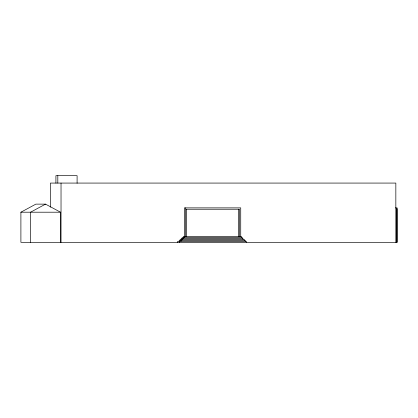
<?xml version="1.0" encoding="UTF-8"?>
<svg xmlns="http://www.w3.org/2000/svg" width="418" height="418" viewBox="0 0 418 418"><rect width="100%" height="100%" fill="white"/><g stroke="black" fill="none" stroke-linecap="round" stroke-linejoin="round"><path stroke-width="0.63" d="M395.355 207.882L397.1 207.882L397.1 242.315L20.9 242.315L20.9 212.203L35.875 204.13L45.536 204.13L60.511 212.203L60.511 242.315M45.536 204.13L30.566 212.203L30.566 242.315M186.099 209.235L239.488 209.235L239.488 236.578M20.9 212.203L60.511 212.203M396.447 237.596L396.353 208.765L396.447 242.315M397.011 208.765L397.011 242.315M395.841 242.315L395.841 183.074L50.4 183.074L50.4 207.161M246.312 242.315L246.312 241.369L177.624 241.369L177.624 242.315M245.335 241.369L245.335 240.428L179.202 240.428L179.202 241.369M244.305 240.428L244.305 239.404L180.153 239.404L180.153 240.428M243.03 239.404L243.03 238.542L181.203 238.542L181.203 239.404M242.377 238.542L242.377 237.596L182.128 237.596L182.128 238.542M241.573 237.596L241.573 236.578L183.272 236.578L183.272 237.596M240.731 236.578L240.731 207.882L184.354 207.882L184.354 236.578M238.364 209.235L238.364 236.578M186.574 209.235L186.574 236.578M185.477 207.882L185.477 236.578M184.521 236.578L184.521 237.596M183.528 237.596L183.528 238.542M182.703 238.542L182.703 239.404M181.788 239.404L181.788 240.428M180.947 240.428L180.947 241.369M179.426 241.369L179.426 242.315M77.095 183.23L77.095 175.685L55.918 175.685L55.918 183.074M61.028 183.074L61.028 242.315M57.815 175.685L57.815 183.074"/></g></svg>
